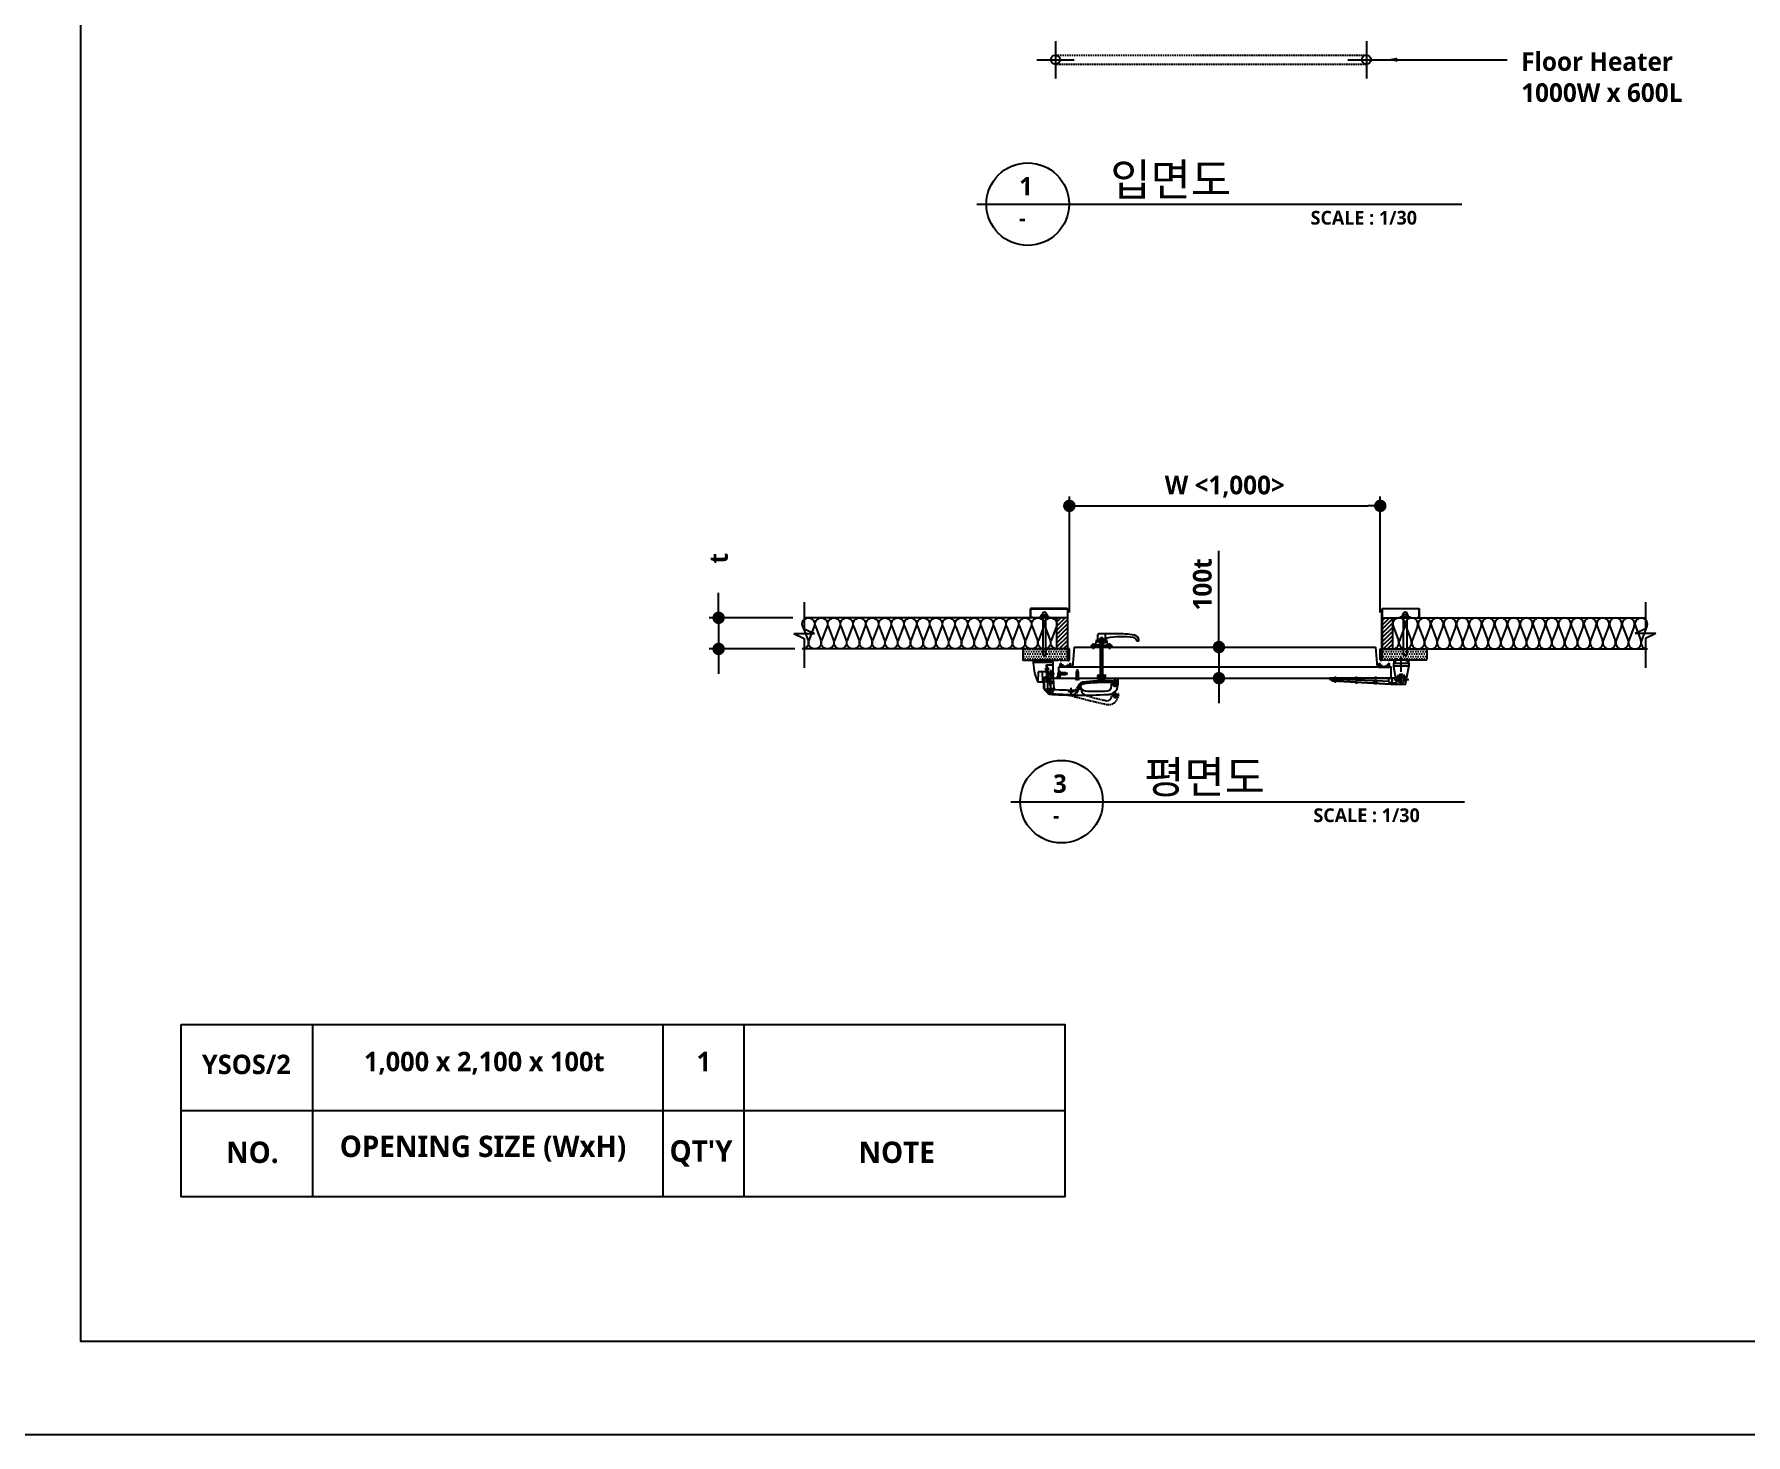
# Model space of a CAD drawing. Header units: millimetres. Extents: x 0 to 33600, y 0 to 8910.
# Drawn here: x 12750 to 18254, y 0 to 4503 of the extents above; entities that cross this region are included whole.
import ezdxf
from ezdxf.lldxf.tags import DXFTag

# ---------------------------------------------------------------- set-up
doc = ezdxf.new("R2010")
doc.units = ezdxf.units.MM
doc.header["$LTSCALE"] = 20
doc.header["$MEASUREMENT"] = 0
doc.linetypes.add('CENTER', pattern=[2, 1.25, -0.25, 0.25, -0.25])
doc.linetypes.add('HIDDEN', pattern=[0.375, 0.25, -0.125])
doc.layers.get('0').update_dxf_attribs({"linetype": 'CONTINUOUS'})
doc.layers.get('Defpoints').update_dxf_attribs({"color": 181, "linetype": 'CONTINUOUS'})
for name, color, linetype in [('1', 120, 'CONTINUOUS'), ('3', 3, 'CONTINUOUS'), ('DIM', 141, 'CONTINUOUS'), ('DOOR-2', 1, 'CONTINUOUS'), ('DOOR-3', 8, 'CONTINUOUS'), ('TEXT', 7, 'CONTINUOUS'), ('TEXT-1', 7, 'CONTINUOUS'), ('방열문', 7, 'CONTINUOUS')]:
    doc.layers.add(name, color=color, linetype=linetype)
doc.styles.add('SH_대대리576', font='')
doc.styles.get("Standard").update_dxf_attribs({"font": 'NanumGothicBold.ttf'})
doc.styles.get('SH_대대리576').set_extended_font_data('NanumGothic', bold=True)
tags = doc.linetypes.add('破線', pattern=[38.1, 25.4, -12.7]).pattern_tags.tags
tags[6:7] = [DXFTag(74, 4), DXFTag(75, 0), DXFTag(340, '0'), DXFTag(46, 1.0), DXFTag(50, 0.0), DXFTag(44, 0.0), DXFTag(45, 0.0)]
tags[4:5] = [DXFTag(74, 4), DXFTag(75, 0), DXFTag(340, '0'), DXFTag(46, 1.0), DXFTag(50, 0.0), DXFTag(44, 0.0), DXFTag(45, 0.0)]
tags = doc.linetypes.add('２点鎖線', pattern=[63.5, 31.75, -6.35, 6.35, -6.35, 6.35, -6.35]).pattern_tags.tags
tags[14:15] = [DXFTag(74, 4), DXFTag(75, 0), DXFTag(340, '0'), DXFTag(46, 1.0), DXFTag(50, 0.0), DXFTag(44, 0.0), DXFTag(45, 0.0)]
tags[12:13] = [DXFTag(74, 4), DXFTag(75, 0), DXFTag(340, '0'), DXFTag(46, 1.0), DXFTag(50, 0.0), DXFTag(44, 0.0), DXFTag(45, 0.0)]
tags[10:11] = [DXFTag(74, 4), DXFTag(75, 0), DXFTag(340, '0'), DXFTag(46, 1.0), DXFTag(50, 0.0), DXFTag(44, 0.0), DXFTag(45, 0.0)]
tags[8:9] = [DXFTag(74, 4), DXFTag(75, 0), DXFTag(340, '0'), DXFTag(46, 1.0), DXFTag(50, 0.0), DXFTag(44, 0.0), DXFTag(45, 0.0)]
tags[6:7] = [DXFTag(74, 4), DXFTag(75, 0), DXFTag(340, '0'), DXFTag(46, 1.0), DXFTag(50, 0.0), DXFTag(44, 0.0), DXFTag(45, 0.0)]
tags[4:5] = [DXFTag(74, 4), DXFTag(75, 0), DXFTag(340, '0'), DXFTag(46, 1.0), DXFTag(50, 0.0), DXFTag(44, 0.0), DXFTag(45, 0.0)]
doc.dimstyles.new('yongsung', dxfattribs={"dimscale": 20, "dimtxt": 3, "dimasz": 2, "dimexe": 1.5, "dimexo": 1.5, "dimgap": 1, "dimtad": 1, "dimdec": 0, "dimdsep": 46, "dimlunit": 6, "dimtxsty": 'Standard', "dimblk": 'DOT', "dimcen": 0, "dimdle": 2, "dimclrd": 256, "dimclre": 256, "dimclrt": 256, "dimadec": 0, "dimazin": 0, "dimtfac": 480, "dimtdec": 0, "dimtix": 1, "dimtmove": 2, "dimatfit": 3, "dimfxl": 1, "dimtolj": 1, "dimtzin": 0, "dimarcsym": 0})

# ---------------------------------------------------------------- blocks, each defined once
blk = doc.blocks.new('_Dot')
at = {"color": 0, "linetype": 'ByBlock', "lineweight": -2}
blk.add_line((-0.5, 0), (-1, 0), dxfattribs=at)
at = {"color": 0, "linetype": 'ByBlock', "const_width": 0.5}
blk.add_lwpolyline([(-0.25, 0, 1), (0.25, 0, 1)], format="xyb", close=True, dxfattribs=at)
blk = doc.blocks.new('*D315')
at = {"layer": 'Defpoints', "color": 0}
for p in [(17079, 2986.7), (16079, 2614.1), (17079, 2614.1)]:
    blk.add_point(p, dxfattribs=at)
at = {"layer": 'DIM', "lineweight": -2}
for p, q in [((16079, 2644.1), (16079, 3016.7)), ((16119, 2986.7), (17039, 2986.7)), ((17079, 2644.1), (17079, 3016.7))]:
    blk.add_line(p, q, dxfattribs=at)
at = {"layer": 'DIM', "linetype": 'ByBlock', "lineweight": -2, "xscale": 40, "yscale": 40, "zscale": 40, "rotation": 180}
blk.add_blockref('_Dot', (16079, 2986.7), dxfattribs=at)
at = {"layer": 'DIM', "linetype": 'ByBlock', "lineweight": -2, "xscale": 40, "yscale": 40, "zscale": 40}
blk.add_blockref('_Dot', (17079, 2986.7), dxfattribs=at)
at = {"layer": 'DIM', "insert": (16579, 3048.3), "char_height": 60, "attachment_point": 5}
blk.add_mtext('\\A1;W <1,000>', dxfattribs=at)
blk = doc.blocks.new('INSU')
at = {"layer": '3'}
for p, q in [((0.013, 0.729), (0.187, 0.271)), ((0.387, 0.729), (0.213, 0.271))]:
    blk.add_line(p, q, dxfattribs=at)
for centre, start, end in [((0.2, 0.8), 339.2034, 200.7966), ((0, 0.2), 270, 20.7966), ((0.4, 0.2), 159.2034, 270)]:
    blk.add_arc(centre, 0.2, start, end, dxfattribs=at)
blk = doc.blocks.new('*D318')
at = {"layer": 'Defpoints', "color": 0}
for p in [(16492.1, 2532.7), (16507.1, 2432.7), (16560.1, 2432.7)]:
    blk.add_point(p, dxfattribs=at)
at = {"layer": 'DIM', "lineweight": -2}
for p, q in [((16560.1, 2532.7), (16560.1, 2841.6)), ((16522.1, 2532.7), (16590.1, 2532.7)), ((16560.1, 2532.7), (16560.1, 2432.7)), ((16537.1, 2432.7), (16590.1, 2432.7)), ((16560.1, 2392.7), (16560.1, 2352.7))]:
    blk.add_line(p, q, dxfattribs=at)
at = {"layer": 'DIM', "linetype": 'ByBlock', "lineweight": -2, "xscale": 40, "yscale": 40, "zscale": 40}
for p, rotation in [((16560.1, 2532.7), 270), ((16560.1, 2432.7), 90)]:
    blk.add_blockref('_Dot', p, dxfattribs=dict(at, rotation=rotation))
at = {"layer": 'DIM', "insert": (16507, 2734.2), "char_height": 60, "attachment_point": 5, "rotation": 90}
blk.add_mtext('\\A1;100t', dxfattribs=at)
blk = doc.blocks.new('*D320')
at = {"layer": 'Defpoints', "color": 0}
for p in [(15219.9, 2626.7), (14951, 2526.7), (15226.1, 2526.7)]:
    blk.add_point(p, dxfattribs=at)
at = {"layer": 'DIM', "lineweight": -2}
for p, q in [((14951, 2666.7), (14951, 2706.7)), ((15189.9, 2626.7), (14921, 2626.7)), ((14951, 2626.7), (14951, 2526.7)), ((15196.1, 2526.7), (14921, 2526.7)), ((14951, 2486.7), (14951, 2446.7))]:
    blk.add_line(p, q, dxfattribs=at)
at = {"layer": 'DIM', "linetype": 'ByBlock', "lineweight": -2, "xscale": 40, "yscale": 40, "zscale": 40}
for p, rotation in [((14951, 2626.7), 270), ((14951, 2526.7), 90)]:
    blk.add_blockref('_Dot', p, dxfattribs=dict(at, rotation=rotation))
at = {"layer": 'DIM', "insert": (14951, 2818.2), "char_height": 60, "attachment_point": 5, "rotation": 90}
blk.add_mtext('\\A1;\\A1;t', dxfattribs=at)
blk = doc.blocks.new('BLK203')
at = {"layer": '1', "color": 7, "linetype": 'Continuous'}
blk.add_circle((0, 0), 1, dxfattribs=at)
blk = doc.blocks.new('G$C9D07A943')
at = {"layer": 'DOOR-3', "linetype": 'Continuous'}
for p, q in [((206, 69.4), (254, 69.4)), ((206, 58.1), (206, 69.4)), ((215.9, 2.2), (206, 58.1)), ((252, 59.4), (208, 59.4)), ((244.1, 2.2), (254, 58.1)), ((254, 69.4), (254, 58.1)), ((212.5, 21.4), (0, 21.4)), ((0, 18.2), (0, 21.4)), ((170, 12.1), (0.2, 17.6)), ((7.7, 13.5), (0.5, 17.3)), ((8, 13.4), (214.9, 2.4)), ((8, 12.9), (8, 13.1)), ((8.5, 12.4), (216, 1.4)), ((189, 11), (170, 12.1)), ((189, 21.4), (189, 11)), ((189, 11), (200, 5.2)), ((200, 21.4), (200, 5.2)), ((209, 4.8), (200, 5.2)), ((211.4, 2.6), (211.4, 4.4)), ((243.2, 1.4), (216, 1.4))]:
    blk.add_line(p, q, dxfattribs=at)
at = {"layer": 'DOOR-3', "linetype": 'CENTER'}
for p, q in [((18, 26.4), (18, 6.8)), ((85, 26.4), (85, 3.3)), ((147.5, 26.4), (147.5, 0)), ((206, 17.4), (254, 17.4))]:
    blk.add_line(p, q, dxfattribs=at)
at = {"layer": 'DOOR-3', "linetype": 'HIDDEN'}
for p, q in [((213, 21.4), (212.5, 21.4)), ((244.1, 2.2), (246.8, 17.4)), ((245.2, 22.3), (246.8, 17.4))]:
    blk.add_line(p, q, dxfattribs=at)
for radius in [11.8, 11.5, 6.35]:
    blk.add_circle((230, 17.4), radius, dxfattribs=at)
at = {"layer": 'DOOR-3', "linetype": 'Continuous'}
for centre, radius, start, end in [((208, 61.4), 2, 180, 270), ((252, 61.4), 2, 270, 0), ((1, 18.2), 1, 180, 242.4446), ((7.5, 13.1), 0.5, 0, 62.4446), ((8.5, 12.9), 0.5, 180, 266.9728), ((208.5, -5.2), 10, 43.7449, 86.9728), ((216.4, 2.4), 1, 223.7449, 270), ((216.8, 2.4), 1, 190, 270), ((243.2, 2.4), 1, 270, 350)]:
    blk.add_arc(centre, radius, start, end, dxfattribs=at)
at = {"layer": 'DOOR-3', "linetype": 'HIDDEN'}
for centre, radius, start, end in [((213, 23.4), 2, 270, 340.5288), ((230, 17.4), 16, 17.9773, 160.5288), ((243.2, 2.4), 1, 270, 350)]:
    blk.add_arc(centre, radius, start, end, dxfattribs=at)
at = {"layer": 'DOOR-3', "linetype": 'Continuous', "xscale": -1.741669751, "yscale": 6.5, "rotation": 270}
blk.add_blockref('BLK203', (147.5, 9.5), dxfattribs=at)
blk = doc.blocks.new('G$CB8B86894')
at = {"layer": 'DOOR-3', "linetype": 'Continuous'}
for p, q in [((0, 17.2), (0, 7.6)), ((0, 7.6), (48, 7.6)), ((47.6, 17.6), (0.4, 17.6)), ((3.8, 19.1), (8.3, 19.1)), ((44.3, 19.1), (39.8, 19.1)), ((48, 7.6), (48, 17.2))]:
    blk.add_line(p, q, dxfattribs=at)
at = {"layer": 'DOOR-3'}
for p, q in [((3.8, 19.1), (3.8, 17.6)), ((4, 17.6), (4, 7.6)), ((6, 12.8), (6, 23.3)), ((8.3, 19.1), (8.3, 17.6)), ((39.8, 19.1), (39.8, 17.6)), ((42, 12.8), (42, 23.3)), ((44, 17.6), (44, 7.6)), ((44.3, 19.1), (44.3, 17.6))]:
    blk.add_line(p, q, dxfattribs=at)
at = {"layer": 'DOOR-3', "color": 1, "linetype": 'CENTER'}
blk.add_line((24, 0), (24, 25.9), dxfattribs=at)
at = {"layer": 'DOOR-3', "linetype": 'Continuous'}
blk.add_arc((0.4, 17.2), 0.4, 90, 180, dxfattribs=at)

msp = doc.modelspace()

# ---------------------------------------------------------------- hatches: boundary and pattern name
h = msp.add_hatch()
h.set_pattern_fill('DOTS', color=256, scale=5, style=0)
h.set_pattern_definition([(7e-15, (-14935.67, 1042.084), (3.96875, 7.9375), [0, -7.9375])])
h.paths.add_polyline_path([(16072.8, 2525.7, 0.414214), (16071.8, 2526.7), (15930, 2526.7, 0.414214), (15929, 2525.7), (15929, 2493.7, 0.414214), (15932, 2490.7), (16003.7, 2490.7, -1), (16004.3, 2490.7), (16044.4, 2490.7), (16052.1, 2492.8), (16052.4, 2491.7), (16049, 2490.7), (16049, 2489.7), (16053.5, 2489.7), (16054.3, 2490.1), (16055, 2489.7), (16055.8, 2490.1), (16056.5, 2489.7), (16057.3, 2490.1), (16058, 2489.7), (16058.8, 2490.1), (16059.5, 2489.7), (16060.3, 2490.1), (16061, 2489.7), (16061.8, 2490.1), (16062.5, 2489.7), (16063.3, 2490.1), (16064, 2489.7), (16064.8, 2490.1), (16065.5, 2489.7), (16066.3, 2490.1), (16067, 2489.7), (16067.8, 2490.1), (16068.5, 2489.7), (16069.3, 2490.1), (16070, 2489.7), (16070.8, 2490.1), (16071.5, 2489.7), (16072.3, 2490.1), (16073, 2489.7), (16073.8, 2490.1), (16074.5, 2489.7), (16076, 2489.7, 0.414214), (16079, 2492.7), (16079, 2518.4, -1), (16079, 2519), (16079, 2526.7), (16076, 2526.7), (16076, 2497.7, -0.414214), (16075, 2496.7), (16073.8, 2496.7, -0.414214), (16072.8, 2497.7)])
h = msp.add_hatch()
h.set_pattern_fill('DOTS', color=256, scale=5, style=0)
h.set_pattern_definition([(180, (48093.673, 1042.084), (-3.96875, 7.9375), [0, -7.9375])])
h.paths.add_polyline_path([(17085.2, 2525.7, -0.414214), (17086.2, 2526.7), (17228, 2526.7, -0.414214), (17229, 2525.7), (17229, 2493.7, -0.414214), (17226, 2490.7), (17154.3, 2490.7, 1), (17153.7, 2490.7), (17113.6, 2490.7), (17105.9, 2492.8), (17105.6, 2491.7), (17109, 2490.7), (17109, 2489.7), (17104.5, 2489.7), (17103.8, 2490.1), (17103, 2489.7), (17102.3, 2490.1), (17101.5, 2489.7), (17100.8, 2490.1), (17100, 2489.7), (17099.3, 2490.1), (17098.5, 2489.7), (17097.8, 2490.1), (17097, 2489.7), (17096.3, 2490.1), (17095.5, 2489.7), (17094.8, 2490.1), (17094, 2489.7), (17093.3, 2490.1), (17092.5, 2489.7), (17091.8, 2490.1), (17091, 2489.7), (17090.3, 2490.1), (17089.5, 2489.7), (17088.8, 2490.1), (17088, 2489.7), (17087.3, 2490.1), (17086.5, 2489.7), (17085.8, 2490.1), (17085, 2489.7), (17084.3, 2490.1), (17083.5, 2489.7), (17082, 2489.7, -0.414214), (17079, 2492.7), (17079, 2518.4, 1), (17079, 2519), (17079, 2526.7), (17082, 2526.7), (17082, 2497.7, 0.414214), (17083, 2496.7), (17084.2, 2496.7, 0.414214), (17085.2, 2497.7)])
at = {"layer": 'DOOR-2', "linetype": '破線', "ltscale": 0.5}
h = msp.add_hatch(dxfattribs=at)
h.set_pattern_fill('ANSI31', color=256, scale=3)
h.set_pattern_definition([(45, (-49338.498, -145067.663), (-6.7351921, 6.7351921), [])])
h.paths.add_polyline_path([(16073, 2626.7), (16039, 2626.7), (16039, 2526.7), (16073, 2526.7)])
h = msp.add_hatch(dxfattribs=at)
h.set_pattern_fill('ANSI31', color=256, scale=3)
h.set_pattern_definition([(45, (-49238.498, -145067.663), (-6.7351921, 6.7351921), [])])
h.paths.add_polyline_path([(17119, 2626.7), (17085, 2626.7), (17085, 2526.7), (17119, 2526.7)])

# ---------------------------------------------------------------- linework, layer by layer
for p, q in [((15226.1, 2677.4), (15226.1, 2591.6)), ((17931.9, 2677.4), (17931.9, 2591.6)), ((15226.1, 2591.6), (15259.4, 2576.1)), ((17931.9, 2591.6), (17898.6, 2576.1)), ((15192.9, 2576.1), (15259.4, 2576.1)), ((15192.9, 2576.1), (15226.1, 2560.7)), ((15226.1, 2560.7), (15226.1, 2466.1)), ((17965.1, 2576.1), (17898.6, 2576.1)), ((17965.1, 2576.1), (17931.9, 2560.7)), ((17931.9, 2560.7), (17931.9, 2466.1))]:
    msp.add_line(p, q)
at = {"color": 7, "linetype": 'Continuous'}
for p, q in [((16094, 2532.7), (16089, 2467.7)), ((16094, 2532.7), (17064, 2532.7)), ((17064, 2532.7), (17069, 2467.7))]:
    msp.add_line(p, q, dxfattribs=at)
msp.add_lwpolyline([(16044, 2467.7), (16044, 2432.7), (17114, 2432.7), (17114, 2467.7)], close=True, dxfattribs=at)
at = {"layer": '1', "color": 1, "linetype": 'CENTER'}
msp.add_line((17146.4, 2412.7), (17146.4, 2490.7), dxfattribs=at)
at = {"layer": 'Defpoints'}
for points in [[(12600, 8910), (25200, 8910), (25200, 0), (12600, 0)], [(12900, 8610), (23550, 8610), (23550, 300), (12900, 300)]]:
    msp.add_lwpolyline(points, close=True, dxfattribs=at)
at = {"layer": 'DOOR-2'}
for p, q in [((16034.2, 4481.3), (16034.2, 4361.3)), ((17034.2, 4481.3), (17034.2, 4361.3)), ((15974.2, 4421.3), (16094.2, 4421.3)), ((16974.2, 4421.3), (17094.2, 4421.3)), ((15929, 2525.7), (15929, 2493.7)), ((16071.8, 2526.7), (15930, 2526.7)), ((15932, 2490.7), (16003.7, 2490.7)), ((16004.3, 2490.7), (16044.4, 2490.7)), ((16052.1, 2492.8), (16044.4, 2490.7)), ((16052.4, 2491.7), (16049, 2490.7)), ((16049, 2489.7), (16049, 2490.7)), ((16049, 2489.7), (16053.5, 2489.7)), ((16052.1, 2492.8), (16052.4, 2491.7)), ((16053.5, 2489.7), (16054.3, 2490.1)), ((16054.3, 2490.1), (16055, 2489.7)), ((16055, 2489.7), (16055.8, 2490.1)), ((16055.8, 2490.1), (16056.5, 2489.7)), ((16056.5, 2489.7), (16057.3, 2490.1)), ((16057.3, 2490.1), (16058, 2489.7)), ((16058, 2489.7), (16058.8, 2490.1)), ((16058.8, 2490.1), (16059.5, 2489.7)), ((16059.5, 2489.7), (16060.3, 2490.1)), ((16060.3, 2490.1), (16061, 2489.7)), ((16061, 2489.7), (16061.8, 2490.1)), ((16061.8, 2490.1), (16062.5, 2489.7)), ((16062.5, 2489.7), (16063.3, 2490.1)), ((16063.3, 2490.1), (16064, 2489.7)), ((16064, 2489.7), (16064.8, 2490.1)), ((16064.8, 2490.1), (16065.5, 2489.7)), ((16065.5, 2489.7), (16066.3, 2490.1)), ((16066.3, 2490.1), (16067, 2489.7)), ((16067, 2489.7), (16067.8, 2490.1)), ((16067.8, 2490.1), (16068.5, 2489.7)), ((16068.5, 2489.7), (16069.3, 2490.1)), ((16069.3, 2490.1), (16070, 2489.7)), ((16070, 2489.7), (16070.8, 2490.1)), ((16070.8, 2490.1), (16071.5, 2489.7)), ((16071.5, 2489.7), (16072.3, 2490.1)), ((16072.3, 2490.1), (16073, 2489.7)), ((16072.8, 2525.7), (16072.8, 2497.7)), ((16073, 2489.7), (16073.8, 2490.1)), ((16073.8, 2496.7), (16075, 2496.7)), ((16073.8, 2490.1), (16074.5, 2489.7)), ((16074.5, 2489.7), (16076, 2489.7)), ((16076, 2497.7), (16076, 2526.7)), ((16079, 2526.7), (16076, 2526.7)), ((16079, 2519), (16079, 2526.7)), ((16079, 2492.7), (16079, 2518.4)), ((17079, 2519), (17079, 2526.7)), ((17079, 2526.7), (17082, 2526.7)), ((17079, 2492.7), (17079, 2518.4)), ((17082, 2497.7), (17082, 2526.7)), ((17083.5, 2489.7), (17082, 2489.7)), ((17084.2, 2496.7), (17083, 2496.7)), ((17084.3, 2490.1), (17083.5, 2489.7)), ((17085, 2489.7), (17084.3, 2490.1)), ((17085.8, 2490.1), (17085, 2489.7)), ((17085.2, 2525.7), (17085.2, 2497.7)), ((17086.5, 2489.7), (17085.8, 2490.1)), ((17086.2, 2526.7), (17228, 2526.7)), ((17087.3, 2490.1), (17086.5, 2489.7)), ((17088, 2489.7), (17087.3, 2490.1)), ((17088.8, 2490.1), (17088, 2489.7)), ((17089.5, 2489.7), (17088.8, 2490.1)), ((17090.3, 2490.1), (17089.5, 2489.7)), ((17091, 2489.7), (17090.3, 2490.1)), ((17091.8, 2490.1), (17091, 2489.7)), ((17092.5, 2489.7), (17091.8, 2490.1)), ((17093.3, 2490.1), (17092.5, 2489.7)), ((17094, 2489.7), (17093.3, 2490.1)), ((17094.8, 2490.1), (17094, 2489.7)), ((17095.5, 2489.7), (17094.8, 2490.1)), ((17096.3, 2490.1), (17095.5, 2489.7)), ((17097, 2489.7), (17096.3, 2490.1)), ((17097.8, 2490.1), (17097, 2489.7)), ((17098.5, 2489.7), (17097.8, 2490.1)), ((17099.3, 2490.1), (17098.5, 2489.7)), ((17100, 2489.7), (17099.3, 2490.1)), ((17100.8, 2490.1), (17100, 2489.7)), ((17101.5, 2489.7), (17100.8, 2490.1)), ((17102.3, 2490.1), (17101.5, 2489.7)), ((17103, 2489.7), (17102.3, 2490.1)), ((17103.8, 2490.1), (17103, 2489.7)), ((17104.5, 2489.7), (17103.8, 2490.1)), ((17109, 2489.7), (17104.5, 2489.7)), ((17105.9, 2492.8), (17105.6, 2491.7)), ((17105.6, 2491.7), (17109, 2490.7)), ((17105.9, 2492.8), (17113.6, 2490.7)), ((17109, 2489.7), (17109, 2490.7)), ((17153.7, 2490.7), (17113.6, 2490.7)), ((17226, 2490.7), (17154.3, 2490.7)), ((17229, 2525.7), (17229, 2493.7))]:
    msp.add_line(p, q, dxfattribs=at)
at = {"layer": 'DOOR-2', "linetype": '２点鎖線', "ltscale": 5}
for p, q in [((16073, 2626.7), (15226.1, 2626.7)), ((17085, 2626.7), (17931.9, 2626.7)), ((16039, 2526.7), (15226.1, 2526.7)), ((17119, 2526.7), (17931.9, 2526.7))]:
    msp.add_line(p, q, dxfattribs=at)
at = {"layer": 'DOOR-2', "ltscale": 0.5}
for p, q in [((15981.6, 2626.7), (15981.6, 2628.7)), ((15981.6, 2628.7), (16016.3, 2628.7)), ((16016.3, 2626.7), (15981.6, 2626.7)), ((16016.3, 2628.7), (16016.3, 2626.7)), ((17176.4, 2628.7), (17141.7, 2628.7)), ((17141.7, 2628.7), (17141.7, 2626.7)), ((17141.7, 2626.7), (17176.4, 2626.7)), ((17176.4, 2626.7), (17176.4, 2628.7))]:
    msp.add_line(p, q, dxfattribs=at)
at = {"layer": 'DOOR-2', "linetype": 'Continuous', "ltscale": 5}
for p, q in [((15991.3, 2636.7), (15988.8, 2635.7)), ((15988.8, 2629.2), (15988.8, 2635.7)), ((15991.3, 2628.7), (15988.8, 2629.2)), ((15991.3, 2636.7), (16006.3, 2636.7)), ((16006.3, 2628.7), (15991.3, 2628.7)), ((16006.3, 2628.7), (15991.3, 2628.7)), ((15991.5, 2636.9), (16006.1, 2636.9)), ((15993.8, 2629.2), (15993.8, 2635.7)), ((16003.8, 2629.2), (16003.8, 2635.7)), ((16006.3, 2636.7), (16008.8, 2635.7)), ((16006.3, 2628.7), (16008.8, 2629.2)), ((16008.8, 2635.7), (16008.8, 2629.2)), ((17151.7, 2636.7), (17149.2, 2635.7)), ((17149.2, 2635.7), (17149.2, 2629.2)), ((17151.7, 2628.7), (17149.2, 2629.2)), ((17166.7, 2636.7), (17151.7, 2636.7)), ((17151.7, 2628.7), (17166.7, 2628.7)), ((17151.7, 2628.7), (17166.7, 2628.7)), ((17166.5, 2636.9), (17151.9, 2636.9)), ((17154.2, 2629.2), (17154.2, 2635.7)), ((17164.2, 2629.2), (17164.2, 2635.7)), ((17166.7, 2636.7), (17169.2, 2635.7)), ((17166.7, 2628.7), (17169.2, 2629.2)), ((17169.2, 2629.2), (17169.2, 2635.7))]:
    msp.add_line(p, q, dxfattribs=at)
at = {"layer": 'DOOR-2', "linetype": '破線', "ltscale": 0.5}
for p, q in [((16003.8, 2626.7), (15993.8, 2626.7)), ((15993.8, 2626.7), (15993.8, 2506.5)), ((16003.8, 2506.5), (16003.8, 2626.7)), ((17154.2, 2626.7), (17164.2, 2626.7)), ((17154.2, 2506.5), (17154.2, 2626.7)), ((17164.2, 2626.7), (17164.2, 2506.5)), ((15993.8, 2506.5), (16003.8, 2506.5)), ((17164.2, 2506.5), (17154.2, 2506.5))]:
    msp.add_line(p, q, dxfattribs=at)
at = {"layer": 'DOOR-2', "linetype": 'Continuous', "ltscale": 5}
for centre, radius, start, end in [((15998.8, 2637.4), 7.32, 356.207, 183.793), ((17159.2, 2637.4), 7.32, 356.207, 183.793), ((15991.3, 2636.9), 0.2, 270, 0), ((15991, 2632.3), 4.48, 50.7195, 85.6777), ((15990.3, 2640.3), 11.6, 274.9793, 287.6405), ((15998.8, 2623.7), 13, 67.3801, 112.6199), ((15998.8, 2654), 25.2, 258.5788, 281.4212), ((16006.6, 2632.3), 4.48, 94.3223, 129.2805), ((16007.3, 2640.3), 11.6, 252.3595, 265.0207), ((16006.3, 2636.9), 0.2, 180, 270), ((17151.7, 2636.9), 0.2, 270, 0), ((17151.4, 2632.3), 4.48, 50.7195, 85.6777), ((17150.7, 2640.3), 11.6, 274.9793, 287.6405), ((17159.2, 2623.7), 13, 67.3801, 112.6199), ((17159.2, 2654), 25.2, 258.5788, 281.4212), ((17167, 2632.3), 4.48, 94.3223, 129.2805), ((17167.7, 2640.3), 11.6, 252.3595, 265.0207), ((17166.7, 2636.9), 0.2, 180, 270)]:
    msp.add_arc(centre, radius, start, end, dxfattribs=at)
at = {"layer": 'DOOR-2'}
for centre, radius, start, end in [((15930, 2525.7), 1, 90, 180), ((15932, 2493.7), 3, 180, 270), ((16004, 2490.7), 0.3, 0, 180), ((16071.8, 2525.7), 1, 0, 90), ((16073.8, 2497.7), 1, 180, 270), ((16075, 2497.7), 1, 270, 0), ((16076, 2492.7), 3, 270, 0), ((16079, 2518.7), 0.3, 90, 270), ((17079, 2518.7), 0.3, 270, 90), ((17082, 2492.7), 3, 180, 270), ((17083, 2497.7), 1, 180, 270), ((17084.2, 2497.7), 1, 270, 0), ((17086.2, 2525.7), 1, 90, 180), ((17154, 2490.7), 0.3, 0, 180), ((17226, 2493.7), 3, 270, 0), ((17228, 2525.7), 1, 0, 90)]:
    msp.add_arc(centre, radius, start, end, dxfattribs=at)
at = {"layer": 'DOOR-3'}
for p, q in [((16150, 2532.7), (16150, 2537.2)), ((16183, 2537.7), (16151, 2537.7)), ((16183, 2538.7), (16151.5, 2538.7)), ((16163.3, 2539.9), (16167.7, 2556.6)), ((16169.2, 2557.7), (16196.8, 2557.7)), ((16170.8, 2557.7), (16171, 2548.7)), ((16171, 2557.7), (16171, 2548.5)), ((16183, 2547.7), (16172, 2547.7)), ((16192, 2575), (16174, 2575)), ((16183, 2562.7), (16179, 2562.7)), ((16179, 2422.7), (16179, 2562.7)), ((16183, 2422.7), (16179, 2562.7)), ((16179, 2422.7), (16183, 2562.7)), ((16187, 2562.7), (16183, 2562.7)), ((16187, 2562.7), (16183, 2422.7)), ((16183, 2562.7), (16187, 2422.7)), ((16183, 2547.7), (16194.5, 2547.7)), ((16183, 2538.7), (16214.5, 2538.7)), ((16183, 2537.7), (16215, 2537.7)), ((16187, 2422.7), (16187, 2562.7)), ((16195, 2548.2), (16195, 2556.5)), ((16202.7, 2539.9), (16198.3, 2556.6)), ((16216, 2532.7), (16216, 2537.2)), ((16026.6, 2490.7), (15962.2, 2490.7)), ((16026.6, 2483.8), (15962.6, 2483.8)), ((16026.6, 2483.3), (15962.6, 2483.3)), ((16026.6, 2432.7), (16026.6, 2490.7)), ((15979, 2422.3), (15979.4, 2452.3)), ((16005.6, 2453.3), (15980.4, 2453.3)), ((15993.5, 2423.2), (15992.7, 2452.3)), ((16005.6, 2433.3), (15993.3, 2433.3)), ((15995, 2432.7), (15995.4, 2421.3, 0.8)), ((15995, 2432.7), (16026.6, 2432.7)), ((15997, 2432.8), (15998.2, 2399.6, 2.4)), ((16003.1, 2456), (16005.6, 2458.2)), ((16003.1, 2450.5), (16003.1, 2456)), ((16003.1, 2450.5), (16005.6, 2448.3)), ((16005.6, 2475.3), (16024.6, 2475.3)), ((16005.6, 2468), (16005.6, 2475.3)), ((16009.6, 2468), (16005.6, 2468)), ((16005.6, 2468), (16005.6, 2432.7)), ((16005.6, 2432.7), (16005.6, 2429.5)), ((16005.6, 2422.3), (16005.6, 2429.5)), ((16009.6, 2429.5), (16005.6, 2429.5)), ((16009.6, 2432.7), (16009.6, 2468)), ((16009.6, 2453.2), (16012.6, 2453.2)), ((16009.6, 2427.4), (16009.6, 2432.7)), ((16010, 2417.7), (16011.7, 2432.7)), ((16011.7, 2432.7), (16013.5, 2448.5)), ((16012.6, 2446.2), (16012.6, 2453.2)), ((16017.6, 2441.2), (16025.6, 2441.2)), ((16027.6, 2432.7), (16026.5, 2448.2)), ((16026.6, 2432.7), (16026.6, 2423.3)), ((16026.6, 2432.7), (16183, 2432.7)), ((16030, 2398.4), (16027.6, 2432.7)), ((16039, 2432.7), (16044.3, 2443.7)), ((16044.5, 2453.8), (16044, 2432.7)), ((16044.3, 2443), (16045, 2443)), ((16044.5, 2452.4), (16045, 2452.4)), ((16045, 2443), (16045, 2452.4)), ((16047, 2450.5), (16045, 2452.4)), ((16047, 2445), (16045, 2443)), ((16045.5, 2454.7), (16049, 2454.7)), ((16047, 2445), (16047, 2450.5)), ((16047, 2450.5), (16049, 2450.5)), ((16047, 2445), (16049, 2445)), ((16049, 2467.7), (16049, 2476.5)), ((16052, 2467.7), (16049, 2467.7)), ((16049, 2432.7), (16049, 2454.7)), ((16049, 2450.5), (16066.7, 2450.5)), ((16049, 2445), (16066.7, 2445)), ((16051, 2470.2), (16051, 2476.7)), ((16051, 2476.7), (16054, 2476.7)), ((16058.5, 2470.2), (16051, 2470.2)), ((16081, 2468.2), (16052, 2468.2)), ((16052, 2467.7), (16052, 2468.2)), ((16053.4, 2450.5), (16053.4, 2445)), ((16053.4, 2450.5), (16055, 2449.6)), ((16053.4, 2445), (16055, 2445.9)), ((16055, 2449.6), (16069.7, 2449.6)), ((16055, 2445.9), (16055, 2449.6)), ((16055, 2445.9), (16069.7, 2445.9)), ((16058.5, 2475.2), (16059.5, 2475.2)), ((16058.5, 2470.2), (16058.5, 2475.2)), ((16059.5, 2470.2), (16059.5, 2475.2)), ((16066.2, 2470.2), (16059.5, 2470.2)), ((16066.5, 2469.9), (16066.2, 2470.2)), ((16066.5, 2469.9), (16066.8, 2470.2)), ((16066.7, 2450.5), (16068.3, 2449.6)), ((16066.7, 2450.5), (16066.7, 2445)), ((16066.7, 2445), (16068.3, 2445.9)), ((16073.5, 2470.2), (16066.8, 2470.2)), ((16069.7, 2449.6), (16069.7, 2445.9)), ((16070.8, 2447.7), (16069.7, 2449.6)), ((16069.7, 2445.9), (16070.8, 2447.7)), ((16073.5, 2470.2), (16073.5, 2475.2)), ((16074.5, 2475.2), (16073.5, 2475.2)), ((16074.5, 2470.2), (16074.5, 2475.2)), ((16082, 2470.2), (16074.5, 2470.2)), ((16082, 2476.7), (16079, 2476.7)), ((16081, 2467.7), (16081, 2468.2)), ((16084, 2467.7), (16081, 2467.7)), ((16082, 2470.2), (16082, 2476.7)), ((16084, 2467.7), (16084, 2476.5)), ((16098, 2429.7), (16101.9, 2432.7)), ((16098, 2429.7), (16112, 2429.7)), ((16098, 2429.1), (16098, 2429.7)), ((16098, 2429.1), (16112, 2429.1)), ((16101.9, 2452.7), (16102.9, 2454.5)), ((16101.9, 2432.7), (16101.9, 2452.7)), ((16101.9, 2452.7), (16108.1, 2452.7)), ((16101.9, 2437.7), (16102.9, 2439.5)), ((16101.9, 2437.7), (16108.1, 2437.7)), ((16105, 2457.3), (16102.9, 2456.1)), ((16102.9, 2439.5), (16102.9, 2456.1)), ((16102.9, 2456.1), (16107.1, 2456.1)), ((16107.1, 2439.5), (16102.9, 2439.5)), ((16107.1, 2456.1), (16105, 2457.3)), ((16107.1, 2439.5), (16107.1, 2456.1)), ((16108.1, 2452.7), (16107.1, 2454.5)), ((16108.1, 2437.7), (16107.1, 2439.5)), ((16108.1, 2432.7), (16108.1, 2452.7)), ((16112, 2429.7), (16108.1, 2432.7)), ((16112, 2429.1), (16112, 2429.7)), ((16170.5, 2432.7), (16170.5, 2441.7)), ((16171.5, 2442.7), (16194.5, 2442.7)), ((16175, 2442.2), (16174.5, 2442.7)), ((16175, 2442.2), (16191.1, 2442.2)), ((16175, 2422.7), (16175, 2442.2)), ((16175, 2422.7), (16191.1, 2422.7)), ((16191.1, 2442.2), (16191.6, 2442.7)), ((16191.1, 2422.7), (16191.1, 2442.2)), ((16195.5, 2432.7), (16195.5, 2441.7)), ((16214.2, 2423.7), (16216.6, 2424.4)), ((16216.6, 2424.4), (16229.8, 2427.9)), ((16217.6, 2420.5), (16232.8, 2424.6)), ((16218.1, 2418.6), (16233.5, 2422.7)), ((16235, 2432.7), (16235, 2414.7)), ((17074, 2467.7), (17074, 2476.5)), ((17074, 2467.7), (17077, 2467.7)), ((17076, 2470.2), (17076, 2476.7)), ((17076, 2476.7), (17079, 2476.7)), ((17076, 2470.2), (17083.5, 2470.2)), ((17077, 2468.2), (17106, 2468.2)), ((17077, 2467.7), (17077, 2468.2)), ((17083.5, 2475.2), (17084.5, 2475.2)), ((17083.5, 2470.2), (17083.5, 2475.2)), ((17084.5, 2470.2), (17084.5, 2475.2)), ((17084.5, 2470.2), (17091.2, 2470.2)), ((17091.5, 2469.9), (17091.2, 2470.2)), ((17091.5, 2469.9), (17091.8, 2470.2)), ((17091.8, 2470.2), (17098.5, 2470.2)), ((17098.5, 2470.2), (17098.5, 2475.2)), ((17099.5, 2475.2), (17098.5, 2475.2)), ((17099.5, 2470.2), (17099.5, 2475.2)), ((17099.5, 2470.2), (17107, 2470.2)), ((17107, 2476.7), (17104, 2476.7)), ((17106, 2467.7), (17106, 2468.2)), ((17106, 2467.7), (17109, 2467.7)), ((17107, 2470.2), (17107, 2476.7)), ((17109, 2467.7), (17109, 2476.5)), ((15977.3, 2421.3), (15978, 2421.3)), ((15978, 2421.3), (15995.4, 2421.3)), ((16004.6, 2421.3), (15995.4, 2421.3)), ((15995.4, 2421.3, 0.8), (15996.2, 2399.7, 2.4)), ((15997.6, 2396.3, 2.6), (16011, 2383, 2.6)), ((15998.9, 2397.9, 2.6), (16012.4, 2384.4, 2.6)), ((16024.6, 2421.3), (16004.6, 2421.3)), ((16010, 2397.7), (16010, 2417.7)), ((16114, 2410), (16099, 2384.1)), ((16115.7, 2409), (16100.8, 2383.1)), ((16110.5, 2412), (16103.1, 2399.2)), ((16113.8, 2398), (16108.4, 2400.4)), ((16115.2, 2398.7), (16115.1, 2398.6)), ((16118.3, 2398.3), (16115.8, 2399)), ((16215.2, 2419.9), (16217.6, 2420.5)), ((16215.8, 2417.9), (16218.1, 2418.6)), ((16218.5, 2414.1), (16218.1, 2418.6)), ((16235, 2414.7), (16234.9, 2411.7)), ((16234.9, 2411.7), (16234.9, 2409.9)), ((16235, 2419.2), (16235, 2414.7))]:
    msp.add_line(p, q, dxfattribs=at)
at = {"layer": 'DOOR-3', "ltscale": 0.3}
for p, q in [((16157, 2525.6), (16157, 2545.4)), ((16174.2, 2553.7), (16191.8, 2553.7)), ((16209, 2525.6), (16209, 2545.4)), ((16017, 2408.3), (16017, 2427.2)), ((16226, 2404.6), (16226, 2424.9)), ((16007.6, 2417.7), (16026.4, 2417.7)), ((16215.8, 2414.7), (16236.2, 2414.7))]:
    msp.add_line(p, q, dxfattribs=at)
at = {"layer": 'DOOR-3', "ltscale": 0.7}
for p, q in [((16171, 2557.7), (16171, 2572)), ((16195, 2557.7), (16195, 2572)), ((16215, 2406.7), (16215, 2413.9))]:
    msp.add_line(p, q, dxfattribs=at)
at = {"layer": 'DOOR-3', "ltscale": 0.8}
msp.add_line((16183, 2422.7), (16183, 2562.7), dxfattribs=at)
at = {"layer": 'DOOR-3', "ltscale": 2}
for p, q in [((16230.6, 2575), (16192, 2575)), ((16297.6, 2552.7), (16300.9, 2552.7))]:
    msp.add_line(p, q, dxfattribs=at)
at = {"layer": 'DOOR-3', "ltscale": 60}
msp.add_line((15968.5, 2490.7), (16001.5, 2490.7), dxfattribs=at)
at = {"layer": 'DOOR-3', "ltscale": 0.2}
for p, q in [((16014.6, 2461.2), (16000.6, 2461.2)), ((16014.6, 2436.2), (16000.6, 2436.2))]:
    msp.add_line(p, q, dxfattribs=at)
at = {"layer": 'DOOR-3', "ltscale": 0.4}
for p, q in [((16008.5, 2447.7), (16031.5, 2447.7)), ((16040.3, 2447.7), (16053.5, 2447.7)), ((16042.3, 2447.7), (16074.3, 2447.7)), ((16105, 2425.1), (16105, 2461.3)), ((16074.3, 2390.7), (16095.7, 2390.7)), ((16085, 2380.1), (16085, 2401.4))]:
    msp.add_line(p, q, dxfattribs=at)
at = {"layer": 'DOOR-3', "ltscale": 0.6}
for p, q in [((16020, 2382.7), (16020, 2459.2)), ((16005, 2397.7), (16035, 2397.7))]:
    msp.add_line(p, q, dxfattribs=at)
at = {"layer": 'DOOR-3', "linetype": 'HIDDEN', "ltscale": 0.7}
msp.add_line((16214.7, 2371.5), (16216.6, 2378.4), dxfattribs=at)
at = {"layer": 'DOOR-3', "linetype": 'HIDDEN', "ltscale": 0.3}
for p, q in [((16217.3, 2378), (16237.6, 2377.5)), ((16227.1, 2367.5), (16227.7, 2387.8))]:
    msp.add_line(p, q, dxfattribs=at)
at = {"layer": 'DOOR-3', "linetype": 'HIDDEN'}
for p, q in [((16220, 2379.1), (16220.6, 2382.1)), ((16220.8, 2382.1), (16235.6, 2382.1)), ((16235.2, 2371.2), (16234.7, 2369.4)), ((16236.1, 2374), (16235.2, 2371.2)), ((16237.6, 2379.6), (16236.1, 2374))]:
    msp.add_line(p, q, dxfattribs=at)
at = {"layer": 'DOOR-3', "ltscale": 0.5}
msp.add_line((16232.9, 2411.7), (16234.9, 2411.7), dxfattribs=at)
at = {"layer": 'DOOR-3', "linetype": 'HIDDEN', "ltscale": 0.5}
msp.add_line((16233.3, 2373.1), (16235.6, 2372.4), dxfattribs=at)
at = {"layer": 'DOOR-3'}
for centre, radius in [((16020, 2447.7), 6.5), ((16020, 2447.7), 2.75), ((16017, 2417.7), 2.75), ((16020, 2397.7), 4), ((16085, 2390.7), 4), ((16226, 2414.7), 3.5), ((16226, 2414.7), 3.5)]:
    msp.add_circle(centre, radius, dxfattribs=at)
at = {"layer": 'DOOR-3', "linetype": 'HIDDEN'}
msp.add_circle((16227.4, 2377.7), 3.5, dxfattribs=at)
msp.add_circle((16227.4, 2377.7), 3.5, dxfattribs=at)
at = {"layer": 'DOOR-3'}
for centre, radius, start, end in [((16151.5, 2537.2), 1.5, 90, 180), ((16151, 2536.7), 1, 90, 180), ((16161.8, 2540.2), 1.5, 270, 345.2564), ((16169.2, 2556.2), 1.5, 90, 165.2564), ((16174, 2572), 3, 90, 180), ((16172, 2548.7), 1, 181.4321, 270), ((16183, 2553.7), 2.1, 90, 270), ((16183, 2553.7), 2.1, 270, 90), ((16192, 2572), 3, 0, 90), ((16194.5, 2548.2), 0.5, 270, 0), ((16200, 2556.5), 5, 166.1378, 180), ((16196.8, 2556.2), 1.5, 14.7436, 90), ((16204.2, 2540.2), 1.5, 194.7436, 270), ((16214.5, 2537.2), 1.5, 0, 90), ((16215, 2536.7), 1, 0, 90), ((16162.2, 2495.8), 200, 181.4447, 201.673), ((16024.6, 2477.3), 2, 270, 0), ((16051.8, 2476.5), 2.75, 16.8109, 180), ((16054, 2477.2), 0.423, 270, 16.8109), ((16081.3, 2476.5), 2.75, 0, 163.1891), ((16079, 2477.2), 0.423, 163.1891, 270), ((17076.8, 2476.5), 2.75, 16.8109, 180), ((17079, 2477.2), 0.423, 270, 16.8109), ((17106.3, 2476.5), 2.75, 0, 163.1891), ((17104, 2477.2), 0.423, 163.1891, 270), ((15978, 2422.3), 1, 270, 359.2402), ((15980.4, 2452.3), 1, 90, 179.2402), ((15991.7, 2452.3), 1, 1.5936, 90), ((15995.5, 2423.3), 2, 181.5936, 270), ((16004.6, 2422.3), 1, 270, 0), ((16010.6, 2427.4), 1, 180, 283.9928), ((16004.8, 2450.7), 25, 283.9928, 314.1722), ((16017.6, 2446.2), 5, 180, 270), ((16004.8, 2450.7), 25, 314.1722, 330.7048), ((16024.6, 2423.3), 2, 270, 0), ((16025.6, 2439.7), 1.5, 48.1897, 90), ((16025.6, 2439.7), 1.5, 332.2782, 48.1897), ((16004.8, 2450.7), 25, 330.7048, 332.279), ((16045.5, 2453.7), 1, 90, 179.0122), ((16189.8, 1918.4), 506, 87.2055, 97.678), ((16189.8, 1918.4), 506, 87.6505, 97.678), ((16171.5, 2441.7), 1, 90, 180), ((16194.5, 2441.7), 1, 0, 90), ((16232, 2427.5), 3, 285, 0), ((16233, 2424.6), 2, 285, 0), ((15977.3, 2422.3), 1, 201.673, 270), ((16115, 3878.8), 1484.8, 265.4975, 269.2026), ((16020, 2397.7), 10, 180, 4.014), ((16015.2, 2387.3), 6, 225, 266.17), ((16015.2, 2387.3), 4, 225, 266.17), ((16115, 3877.9), 1500, 266.17, 269.1201), ((16115, 3877.9), 1498, 266.17, 267.1685), ((16115, 3877.9), 1498, 267.1685, 267.8609), ((16115, 3877.9), 1498, 267.8609, 269.1201), ((16092.1, 2388.1), 8, 269.1201, 330), ((16092.1, 2388.1), 10, 269.1201, 330), ((16094.5, 2404.2), 10, 269.2026, 330), ((16124.4, 2404), 16, 97.678, 150), ((16114.2, 2398.9), 1, 245.8279, 341.7849), ((16124.4, 2404), 12, 97.678, 150), ((16115.6, 2398.5), 0.5, 74.5177, 161.7849), ((16124.4, 2404), 10, 97.678, 150), ((16189.8, 1918.4), 502, 87.2055, 97.678), ((16189.8, 1918.4), 500, 87.2055, 97.678), ((16214.5, 2422.8), 5, 267.2055, 285), ((16214.5, 2422.8), 3, 267.2055, 285), ((16226, 2414.7), 7.5, 184.8739, 336.4218)]:
    msp.add_arc(centre, radius, start, end, dxfattribs=at)
at = {"layer": 'DOOR-3', "ltscale": 0.7}
for centre, radius, start, end in [((16200, 2556.5), 5, 99.5612, 166.1378), ((16200, 2556.5), 5, 99.5612, 166.1378), ((16115, 3877.9), 1500, 269.126, 273.5055), ((16131, 2407.7), 16, 180, 265.9145), ((16133.8, 2394.2), 16, 164.972, 250.8865), ((16165.5, 2890.5), 500, 265.9145, 274.0812), ((16200, 2406.7), 15, 274.0812, 0), ((16204.9, 2410.7), 30, 273.5055, 358.5), ((16220, 2413.9), 5, 111.7392, 180)]:
    msp.add_arc(centre, radius, start, end, dxfattribs=at)
at = {"layer": 'DOOR-3', "ltscale": 2}
for centre, radius, start, end in [((16249, 2265.6), 300, 83.0197, 99.5612), ((16237, 2275.1), 300, 80.1998, 91.2232), ((16284, 2551.5), 12, 13.3586, 83.0197), ((16285, 2553), 18, 6.3337, 80.1998), ((16297.6, 2554.7), 2, 193.3586, 270), ((16300.9, 2554.7), 2, 270, 6.3337)]:
    msp.add_arc(centre, radius, start, end, dxfattribs=at)
at = {"layer": 'DOOR-3', "extrusion": (0.075398, 0.075398, 0.994299)}
msp.add_arc((-9617.6, -12937.1, 1389.4), 5, 46.8827, 90, dxfattribs=at)
at = {"layer": 'DOOR-3', "color": 3, "extrusion": (0.075398, 0.075398, 0.994299)}
msp.add_arc((-9617.6, -12937.1, 1389.4), 3, 50.5426, 84.9887, dxfattribs=at)
at = {"layer": 'DOOR-3', "linetype": 'HIDDEN', "ltscale": 0.7}
for centre, radius, start, end in [((16499.6, 3818.2), 1500, 253.72, 258.4775), ((16292.3, 2851.5), 500, 250.8865, 259.0532), ((16200.2, 2375.3), 15, 259.0532, 344.972), ((16205.9, 2377.8), 30, 258.4775, 344.2289), ((16221.4, 2377.1), 5, 96.7112, 164.972)]:
    msp.add_arc(centre, radius, start, end, dxfattribs=at)
at = {"layer": 'DOOR-3', "linetype": 'HIDDEN'}
for centre, radius, start, end in [((16227.4, 2377.7), 7.5, 169.8459, 321.3938), ((16235.6, 2380.1), 2, 344.972, 89.972)]:
    msp.add_arc(centre, radius, start, end, dxfattribs=at)
at = {"layer": 'TEXT'}
for p, q in [((15781.4, 3956.7), (17341.3, 3956.7)), ((16073.7, 2501.7), (16073, 2501.7)), ((17084.3, 2501.7), (17085, 2501.7)), ((15890.3, 2035.6), (17350.3, 2035.6))]:
    msp.add_line(p, q, dxfattribs=at)
at = {"layer": 'TEXT', "color": 5}
for p, q in [((13646.5, 764.8), (13646.5, 1319.5)), ((14773.1, 764.8), (14773.1, 1319.5)), ((15033.1, 764.8), (15033.1, 1319.5)), ((13222.4, 1042.2), (16064.1, 1042.2))]:
    msp.add_line(p, q, dxfattribs=at)
msp.add_lwpolyline([(13222.4, 1319.5), (16064.1, 1319.5), (16064.1, 764.8), (13222.4, 764.8)], close=True, dxfattribs=at)
at = {"layer": 'TEXT'}
for centre in [(15945.1, 3956.7), (16054, 2035.6)]:
    msp.add_circle(centre, 132.8, dxfattribs=at)
at = {"layer": 'TEXT-1'}
for p, q in [((16039, 2526.7), (16039, 2626.7)), ((17119, 2526.7), (17119, 2626.7))]:
    msp.add_line(p, q, dxfattribs=at)
at = {"layer": '방열문', "linetype": 'HIDDEN'}
for p, q in [((16034.2, 4436.3), (17034.2, 4436.3)), ((17034.2, 4406.3), (16034.2, 4406.3))]:
    msp.add_line(p, q, dxfattribs=at)
at = {"layer": '방열문'}
for p, q in [((16071.7, 2656.7), (15953.7, 2656.7)), ((15953.7, 2656.7), (15953.7, 2626.7)), ((15954.4, 2656), (16072, 2656)), ((15954.4, 2627.4), (15954.4, 2656)), ((16073, 2655), (16073, 2501.7)), ((16073.7, 2501.7), (16073.7, 2654.7)), ((17084.3, 2501.7), (17084.3, 2654.7)), ((17085, 2655), (17085, 2501.7)), ((17203.6, 2656), (17086, 2656)), ((17086.3, 2656.7), (17204.3, 2656.7)), ((17203.6, 2627.4), (17203.6, 2656)), ((17204.3, 2656.7), (17204.3, 2626.7)), ((15960, 2627.4), (15954.4, 2627.4)), ((15960, 2626.7), (15960, 2627.4)), ((17198, 2626.7), (17198, 2627.4)), ((17198, 2627.4), (17203.6, 2627.4))]:
    msp.add_line(p, q, dxfattribs=at)
for centre in [(16034.2, 4421.3), (17034.2, 4421.3)]:
    msp.add_circle(centre, 15, dxfattribs=at)
for centre, radius, start, end in [((16071.7, 2654.7), 2, 360, 90), ((16072, 2655), 1, 360, 90), ((17086.3, 2654.7), 2, 90, 180), ((17086, 2655), 1, 90, 180)]:
    msp.add_arc(centre, radius, start, end, dxfattribs=at)

# ---------------------------------------------------------------- block references
at = {"color": 7, "linetype": 'Continuous'}
for name, p in [('G$C9D07A943', (16916.4, 2411.4)), ('G$CB8B86894', (17122.4, 2473.1))]:
    msp.add_blockref(name, p, dxfattribs=at)
at = {"layer": 'DOOR-3', "yscale": 100, "zscale": 100, "row_count": 1, "column_count": 20, "row_spacing": 0}
for p, xscale, column_spacing in [((16039, 2526.7), -100, -41.00000000000005), ((17119, 2526.7), 100, 41.00000000000004)]:
    msp.add_blockref('INSU', p, dxfattribs=dict(at, xscale=xscale, column_spacing=column_spacing))

# ---------------------------------------------------------------- texts
at = {"layer": 'TEXT', "style": 'SH_대대리576'}
for s, height, p in [('1', 59, (15917.8, 3985.2)), ('-', 50.2, (15917.1, 3887.4)), ('SCALE : 1/30', 44.25, (16855, 3891)), ('3', 59, (16026.8, 2064.1)), ('-', 50.2, (16026.1, 1966.3)), ('SCALE : 1/30', 44.25, (16864, 1969.9)), ('YSOS/2', 62.56, (13289.3, 1159.5)), ('1,000 x 2,100 x 100t', 62.56, (13810.5, 1168.8)), ('1', 62.6, (14880.3, 1168.8)), ('NO.', 68.61, (13366.9, 874)), ('OPENING SIZE (WxH)', 68.605, (13732.6, 893)), ("QT'Y", 68.61, (14793.2, 878.2)), ('NOTE', 68.61, (15400.8, 874))]:
    msp.add_text(s, height=height, dxfattribs=at).set_placement(p)
at = {"layer": 'TEXT', "insert": (17532.2, 4284.6), "char_height": 60, "attachment_point": 7, "style": 'SH_대대리576'}
msp.add_mtext('Floor Heater\\P1000W x 600L', dxfattribs=at)
at = {"layer": 'TEXT-1', "style": 'SH_대대리576'}
for s, p in [('입면도', (16210.6, 3984.1)), ('평면도', (16319.6, 2062.9))]:
    msp.add_text(s, height=103.25, dxfattribs=at).set_placement(p)

# ---------------------------------------------------------------- dimensions: what is measured, and where the dimension line sits
at = {"layer": 'DIM'}
dim = msp.add_linear_dim(base=(17079, 2986.7), p1=(16079, 2614.1), p2=(17079, 2614.1), text='W <<>>', dimstyle='yongsung', override={"dimtmove": 1}, dxfattribs=at)
dim.commit()
dim.dimension.update_dxf_attribs({"geometry": '*D315', "text_midpoint": (16579, 3048.3)})
dim = msp.add_linear_dim(base=(14951, 2526.7), p1=(15219.9, 2626.7), p2=(15226.1, 2526.7), angle=90, text='\\A1;t', dimstyle='yongsung', dxfattribs=at)
dim.commit()
dim.dimension.update_dxf_attribs({"geometry": '*D320', "text_midpoint": (14951, 2818.2), "dimtype": 160})
dim = msp.add_linear_dim(base=(16560.1, 2432.7), p1=(16492.1, 2532.7), p2=(16507.1, 2432.7), angle=90, text='<>t', dimstyle='yongsung', override={"dimtmove": 1}, dxfattribs=at)
dim.commit()
dim.dimension.update_dxf_attribs({"geometry": '*D318', "text_midpoint": (16560.1, 2734.2), "dimtype": 160})

# ---------------------------------------------------------------- leaders
at = {"color": 1, "annotation_type": 0, "has_hookline": 1, "hookline_direction": 0, "text_width": 569.8}
msp.add_leader([(17094.2, 4421.3), (17487, 4421.3)], dimstyle='yongsung', override={"dimgap": 1, "dimtad": 0}, dxfattribs=at)

doc.saveas('drawing.dxf')
